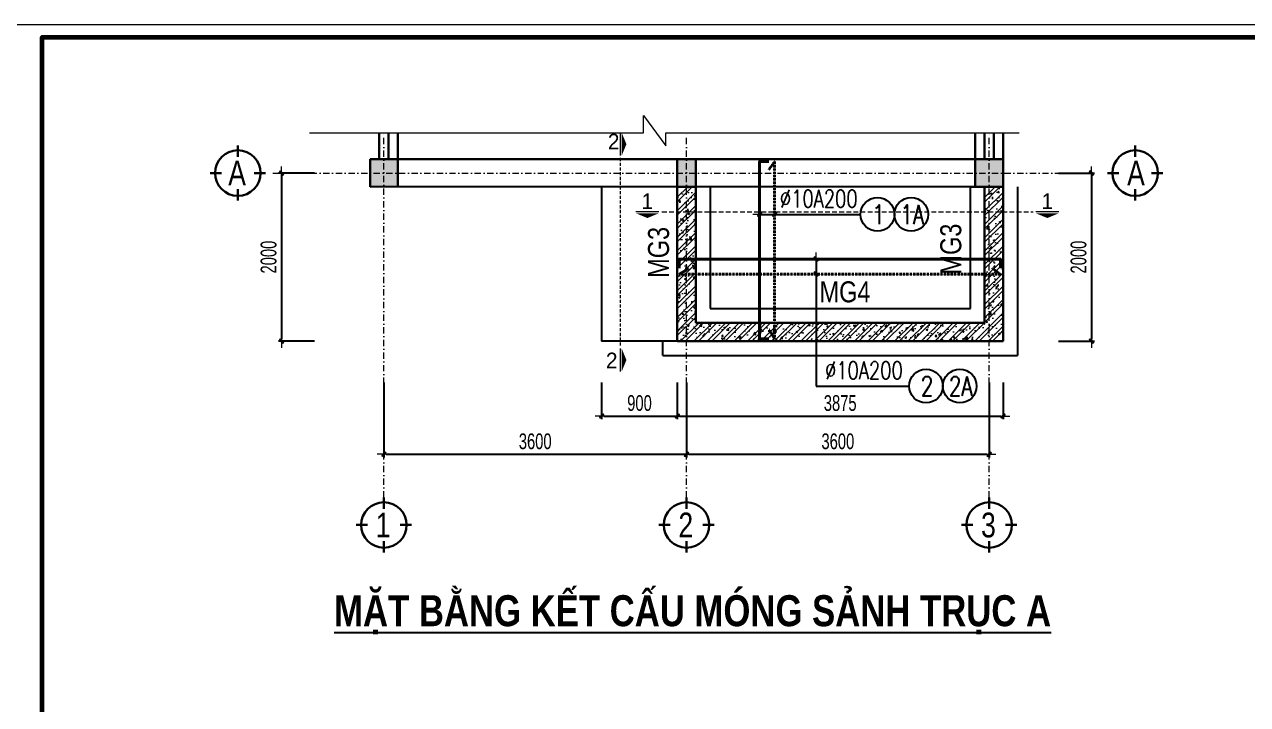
# Model space of a CAD drawing. Header units: millimetres. Extents: x -211129 to 461116, y -574633 to 115.
# Drawn here: x -140490 to -121092, y -542481 to -531691 of the extents above; entities that cross this region are included whole.
import ezdxf
from ezdxf.enums import TextEntityAlignment as Align

# ---------------------------------------------------------------- set-up
doc = ezdxf.new("R2010")
doc.units = ezdxf.units.MM
doc.header["$MEASUREMENT"] = 0
doc.header["$PDMODE"] = 32
for name, pattern in [('DASHDOT', [1, 0.5, -0.25, 0, -0.25]), ('HIDDEN', [0.375, 0.25, -0.125]), ('HIDDEN2', [0.1875, 0.125, -0.0625])]:
    doc.linetypes.add(name, pattern=pattern)
doc.layers.get('Defpoints').update_dxf_attribs({"color": 1})
for name, color, linetype, lineweight in [('Dim', 252, 'Continuous', 13), ('hatch1', 136, 'Continuous', 9), ('Khungten_LCDI', 7, 'Continuous', 5), ('LC Dim', 8, 'Continuous', 18), ('LC Hatch', 252, 'Continuous', 9), ('LC Khac', 4, 'Continuous', 9), ('LC MANH DUT', 35, 'HIDDEN', 5), ('LC Net dam 1', 30, 'Continuous', 30), ('LC Net dam2', 6, 'Continuous', 40), ('LC Net thay', 63, 'Continuous', 25), ('LC Net truc', 79, 'DASHDOT', 13), ('LC Text1', 3, 'Continuous', 20), ('LC Text2', 7, 'Continuous', 25)]:
    doc.layers.add(name, color=color, linetype=linetype, lineweight=lineweight)
doc.styles.add('1', font='vnsimli.shx', dxfattribs={"width": 0.6})
doc.styles.add('EG 1', font='VHAVANB.TTF')
doc.styles.add('HOATBIF', font='hoatbif.shx', dxfattribs={"width": 0.7})
doc.styles.add('Khungten', font='VHAVAN.TTF', dxfattribs={"width": 0.9, "height": 5000})
doc.styles.add('LC 1', font='VHAVANB.TTF')
doc.styles.add('LC 3', font='vnsimli.shx', dxfattribs={"width": 0.75})
doc.styles.add('LC3', font='VHARIALB.TTF', dxfattribs={"width": 0.8})
doc.styles.add('T2', font='VHARIAL.TTF', dxfattribs={"width": 0.8})
doc.styles.add('Tahoma', font='tahoma.ttf')
doc.styles.add('Title', font='VHBLACK.TTF', dxfattribs={"width": 0.8})
doc.dimstyles.new('1-100$7', dxfattribs={"dimtxt": 230, "dimasz": 300, "dimexe": 50, "dimexo": 300, "dimgap": 80, "dimtad": 1, "dimdec": 3, "dimzin": 12, "dimdsep": 46, "dimtxsty": '1', "dimblk1": 'ARCHTICK', "dimblk2": 'ARCHTICK', "dimsah": 1, "dimcen": 0.09, "dimdle": 160, "dimclrd": 6, "dimclre": 6, "dimclrt": 2, "dimadec": 3, "dimazin": 3, "dimtfac": 1, "dimtdec": 3, "dimtix": 1, "dimtmove": 2, "dimatfit": 3, "dimldrblk": 'DOTSMALL', "dimfxl": 1, "dimtolj": 1, "dimtzin": 15, "dimarcsym": 0})
doc.dimstyles.new('1-110', dxfattribs={"dimscale": 110, "dimtxt": 2.5, "dimasz": 0.35, "dimexe": 0.5, "dimexo": 1, "dimgap": 0.8, "dimtad": 1, "dimdec": 0, "dimzin": 0, "dimdsep": 46, "dimtxsty": 'HOATBIF', "dimblk1": 'DOT', "dimblk2": 'DOT', "dimsah": 1, "dimcen": -1, "dimdle": 1, "dimclrd": 256, "dimclre": 256, "dimclrt": 4, "dimadec": 3, "dimazin": 2, "dimtfac": 0.333333, "dimtdec": 0, "dimtix": 1, "dimtmove": 2, "dimatfit": 3, "dimldrblk": 'DOT', "dimfxl": 1, "dimtvp": 0.833333, "dimtolj": 1, "dimtzin": 0, "dimarcsym": 0})

# ---------------------------------------------------------------- blocks, each defined once
blk = doc.blocks.new('lcdi fix')
at = {"layer": 'Defpoints', "lineweight": 0}
blk.add_lwpolyline([(-1200, -14850), (-1200, 14850), (40800, 14850), (40800, -14850)], close=True, dxfattribs=at)
at = {"layer": 'Khungten_LCDI', "color": 5, "lineweight": 60}
blk.add_lwpolyline([(0, -14650), (0, 14650), (40600, 14650), (40600, -14650)], close=True, dxfattribs=at)
at = {"color": 7, "style": 'Khungten', "width": 0.8}
for tag, p in [('REVISION', (39499, -10746)), ('NGAYHT', (39546, -11609))]:
    blk.add_attdef(tag, text='', height=200, dxfattribs=at).set_placement(p, align=Align.CENTER)
at = {"layer": 'LC Text1', "color": 3, "style": 'LC 1', "width": 1.834006}
for tag, p, p2 in [('TENBANVE1', (36913, -8886), (40339, -8886)), ('TENBANVE2', (36913, -9562), (40339, -9562))]:
    blk.add_attdef(tag, text='', height=250, dxfattribs=at).set_placement(p, p2, align=Align.FIT)
at = {"layer": 'LC Text1', "style": 'Title', "width": 0.7}
blk.add_attdef('SOBANVE', text='', height=250, dxfattribs=at).set_placement((39562, -13896), align=Align.CENTER)
blk = doc.blocks.new('DOT')
at = {"layer": 'LC Dim'}
blk.add_line((-3, 0), (3, 0), dxfattribs=at)
at = {"layer": 'LC Dim', "color": 4}
blk.add_line((-1, -1), (1, 1), dxfattribs=at)
blk.add_lwpolyline([(0.5, 1), (-1, -0.5), (-0.5, -1), (1, 0.5)], close=True, dxfattribs=at)
blk = doc.blocks.new('*D1219')
at = {"layer": 'Defpoints', "color": 0, "ltscale": 2, "transparency": 16777216}
for p in [(-135789, -534049), (-136413, -536715), (-135789, -536715)]:
    blk.add_point(p, dxfattribs=at)
at = {"layer": 'LC Dim', "lineweight": -2, "ltscale": 2, "transparency": 16777216}
for p, q in [((-135889, -534049), (-136463, -534049)), ((-136413, -534084), (-136413, -536680)), ((-135889, -536715), (-136463, -536715))]:
    blk.add_line(p, q, dxfattribs=at)
at = {"layer": 'LC Dim', "lineweight": -2, "ltscale": 2, "transparency": 16777216, "xscale": 35, "yscale": 35, "zscale": 35}
for p, rotation in [((-136413, -534049), 90), ((-136413, -536715), 270)]:
    blk.add_blockref('DOT', p, dxfattribs=dict(at, rotation=rotation))
at = {"layer": 'LC Dim', "color": 4, "ltscale": 2, "transparency": 16777216, "insert": (-136618, -535382), "char_height": 250, "attachment_point": 5, "rotation": 90, "style": 'HOATBIF'}
blk.add_mtext('\\A1;2000', dxfattribs=at)
blk = doc.blocks.new('_Dot')
at = {"color": 0, "linetype": 'ByBlock', "lineweight": -2}
blk.add_line((-0.5, 0), (-1, 0), dxfattribs=at)
at = {"color": 0, "linetype": 'ByBlock', "const_width": 0.5}
blk.add_lwpolyline([(-0.25, 0, 1), (0.25, 0, 1)], format="xyb", close=True, dxfattribs=at)
blk = doc.blocks.new('KyHieu TrucDinhVi')
at = {"color": 7, "lineweight": 30}
for p, q in [((0, 2.36), (0, 4)), ((-2.36, 0), (-4, 0)), ((2.36, 0), (4, 0)), ((0, -2.36), (0, -4))]:
    blk.add_line(p, q, dxfattribs=at)
blk.add_circle((0, 0), 3.3, dxfattribs=at)
at = {"ltscale": 20, "style": 'Tahoma'}
blk.add_attdef('AA', text='', height=3, dxfattribs=at).set_placement((0, 0), align=Align.MIDDLE_CENTER)
blk = doc.blocks.new('*D1220')
at = {"layer": 'Defpoints', "color": 0, "ltscale": 2, "transparency": 16777216}
for p in [(-124190, -534049), (-124190, -536715), (-123567, -536715)]:
    blk.add_point(p, dxfattribs=at)
at = {"layer": 'LC Dim', "lineweight": -2, "ltscale": 2, "transparency": 16777216}
for p, q in [((-124090, -534049), (-123517, -534049)), ((-123567, -534084), (-123567, -536680)), ((-124090, -536715), (-123517, -536715))]:
    blk.add_line(p, q, dxfattribs=at)
at = {"layer": 'LC Dim', "lineweight": -2, "ltscale": 2, "transparency": 16777216, "xscale": 35, "yscale": 35, "zscale": 35}
for p, rotation in [((-123567, -534049), 90), ((-123567, -536715), 270)]:
    blk.add_blockref('DOT', p, dxfattribs=dict(at, rotation=rotation))
at = {"layer": 'LC Dim', "color": 4, "ltscale": 2, "transparency": 16777216, "insert": (-123772, -535382), "char_height": 250, "attachment_point": 5, "rotation": 90, "style": 'HOATBIF'}
blk.add_mtext('\\A1;2000', dxfattribs=at)
blk = doc.blocks.new('*D1221')
at = {"layer": 'Defpoints', "color": 0, "ltscale": 2, "transparency": 16777216}
for p in [(-131336, -537274), (-130136, -537274), (-130136, -537904)]:
    blk.add_point(p, dxfattribs=at)
at = {"layer": 'LC Dim', "lineweight": -2, "ltscale": 2, "transparency": 16777216}
for p, q in [((-131336, -537374), (-131336, -537954)), ((-130136, -537374), (-130136, -537954)), ((-131301, -537904), (-130171, -537904))]:
    blk.add_line(p, q, dxfattribs=at)
at = {"layer": 'LC Dim', "lineweight": -2, "ltscale": 2, "transparency": 16777216, "xscale": 35, "yscale": 35, "zscale": 35, "rotation": 180}
blk.add_blockref('DOT', (-131336, -537904), dxfattribs=at)
at = {"layer": 'LC Dim', "lineweight": -2, "ltscale": 2, "transparency": 16777216, "xscale": 35, "yscale": 35, "zscale": 35}
blk.add_blockref('DOT', (-130136, -537904), dxfattribs=at)
at = {"layer": 'LC Dim', "color": 4, "ltscale": 2, "transparency": 16777216, "insert": (-130736, -537699), "char_height": 250, "attachment_point": 5, "style": 'HOATBIF'}
blk.add_mtext('\\A1;900', dxfattribs=at)
blk = doc.blocks.new('*D1222')
at = {"layer": 'Defpoints', "color": 0, "ltscale": 2, "transparency": 16777216}
for p in [(-130136, -537274), (-124970, -537274), (-124970, -537904)]:
    blk.add_point(p, dxfattribs=at)
at = {"layer": 'LC Dim', "lineweight": -2, "ltscale": 2, "transparency": 16777216}
for p, q in [((-130136, -537374), (-130136, -537954)), ((-124970, -537374), (-124970, -537954)), ((-130101, -537904), (-125005, -537904))]:
    blk.add_line(p, q, dxfattribs=at)
at = {"layer": 'LC Dim', "lineweight": -2, "ltscale": 2, "transparency": 16777216, "xscale": 35, "yscale": 35, "zscale": 35, "rotation": 180}
blk.add_blockref('DOT', (-130136, -537904), dxfattribs=at)
at = {"layer": 'LC Dim', "lineweight": -2, "ltscale": 2, "transparency": 16777216, "xscale": 35, "yscale": 35, "zscale": 35}
blk.add_blockref('DOT', (-124970, -537904), dxfattribs=at)
at = {"layer": 'LC Dim', "color": 4, "ltscale": 2, "transparency": 16777216, "insert": (-127553, -537699), "char_height": 250, "attachment_point": 5, "style": 'HOATBIF'}
blk.add_mtext('\\A1;3875', dxfattribs=at)
blk = doc.blocks.new('*D1223')
at = {"layer": 'Defpoints', "color": 0, "ltscale": 2, "transparency": 16777216}
for p in [(-134790, -537274), (-129990, -537274), (-129990, -538511)]:
    blk.add_point(p, dxfattribs=at)
at = {"layer": 'LC Dim', "lineweight": -2, "ltscale": 2, "transparency": 16777216}
for p, q in [((-134790, -537374), (-134790, -538561)), ((-129990, -537374), (-129990, -538561)), ((-134755, -538511), (-130025, -538511))]:
    blk.add_line(p, q, dxfattribs=at)
at = {"layer": 'LC Dim', "lineweight": -2, "ltscale": 2, "transparency": 16777216, "xscale": 35, "yscale": 35, "zscale": 35, "rotation": 180}
blk.add_blockref('DOT', (-134790, -538511), dxfattribs=at)
at = {"layer": 'LC Dim', "lineweight": -2, "ltscale": 2, "transparency": 16777216, "xscale": 35, "yscale": 35, "zscale": 35}
blk.add_blockref('DOT', (-129990, -538511), dxfattribs=at)
at = {"layer": 'LC Dim', "color": 4, "ltscale": 2, "transparency": 16777216, "insert": (-132390, -538306), "char_height": 250, "attachment_point": 5, "style": 'HOATBIF'}
blk.add_mtext('\\A1;3600', dxfattribs=at)
blk = doc.blocks.new('*D1224')
at = {"layer": 'Defpoints', "color": 0, "ltscale": 2, "transparency": 16777216}
for p in [(-129990, -537274), (-125190, -537274), (-125190, -538511)]:
    blk.add_point(p, dxfattribs=at)
at = {"layer": 'LC Dim', "lineweight": -2, "ltscale": 2, "transparency": 16777216}
for p, q in [((-129990, -537374), (-129990, -538561)), ((-125190, -537374), (-125190, -538561)), ((-129955, -538511), (-125225, -538511))]:
    blk.add_line(p, q, dxfattribs=at)
at = {"layer": 'LC Dim', "lineweight": -2, "ltscale": 2, "transparency": 16777216, "xscale": 35, "yscale": 35, "zscale": 35, "rotation": 180}
blk.add_blockref('DOT', (-129990, -538511), dxfattribs=at)
at = {"layer": 'LC Dim', "lineweight": -2, "ltscale": 2, "transparency": 16777216, "xscale": 35, "yscale": 35, "zscale": 35}
blk.add_blockref('DOT', (-125190, -538511), dxfattribs=at)
at = {"layer": 'LC Dim', "color": 4, "ltscale": 2, "transparency": 16777216, "insert": (-127590, -538306), "char_height": 250, "attachment_point": 5, "style": 'HOATBIF'}
blk.add_mtext('\\A1;3600', dxfattribs=at)
blk = doc.blocks.new('TIEUDE1')
at = {"layer": 'LC Text2', "color": 7, "style": 'LC 1'}
blk.add_attdef('TIªU§Ò', text='', height=5, dxfattribs=at).set_placement((0, 0), align=Align.BOTTOM_CENTER)
blk.add_attdef('TL', text='', height=3, dxfattribs=at).set_placement((0, -2), align=Align.TOP_CENTER)

msp = doc.modelspace()

# ---------------------------------------------------------------- hatches: boundary and pattern name
at = {"layer": 'LC Hatch', "ltscale": 250}
h = msp.add_hatch(dxfattribs=at)
h.set_pattern_fill('BTCT', color=256, scale=40)
h.set_pattern_definition([(50, (-370660.36, -81025.82), (286.90407, -25.10085), [30, -330]), (355, (-370660.36, -81025.82), (-55.50053, 300.87685), [24, -264]), (100.4514, (-370636.45, -81027.92), (231.40375, 275.77582), [25.49608, -280.45684]), (46.1842, (-370660.36, -80945.82), (426.89642, -66.2076), [45, -495]), (96.6356, (-370624.8, -80951.34), (373.86508, 389.64715), [38.2441, -420.6852]), (351.1842, (-370660.36, -80945.82), (373.86478, 389.64744), [36, -396]), (21, (-370620.36, -80965.82), (238.76282, -161.04756), [30, -330]), (326, (-370620.36, -80965.82), (97.32613, 290.06002), [24, -264]), (71.4514, (-370600.46, -80979.24), (336.08905, 129.0122), [25.49608, -280.45684]), (37.5, (-370660.36, -81025.82), (4.863942, 133.157542), [0, -260.8, 0, -268, 0, -265]), (7.5, (-370660.36, -81025.82), (105.227815, 157.764685), [0, -152.8, 0, -254.8, 0, -101]), (327.5, (-370749.56, -81025.82), (213.528974, -9.021949), [0, -100, 0, -312, 0, -414]), (317.5, (-370789.56, -81025.82), (233.27447, 40.04199), [0, -130, 0, -207.2, 0, -294]), (45, (-370660.36, -81025.82), (-106.066017, 106.066017), []), (45, (-370589.65, -81025.82), (-106.066017, 106.066017), [])])
h.paths.add_polyline_path([(-134569.7, -533828.7), (-135009.7, -533828.7), (-135009.7, -534268.9), (-134569.7, -534268.7)])
h.paths.add_polyline_path([(-129844.4, -533828.7), (-130137.7, -533828.7), (-130137.7, -534266.3), (-129844.4, -534266.1)])
h.paths.add_polyline_path([(-124969.7, -533828.7), (-125409.7, -533828.7), (-125409.7, -534268.7), (-124969.7, -534268.7)])
h = msp.add_hatch(dxfattribs=at)
h.set_pattern_fill('BTCT', color=256, scale=40)
h.set_pattern_definition([(50, (-45983.58, -17319.3), (286.90407, -25.10085), [30, -330]), (355, (-45983.58, -17319.3), (-55.50053, 300.87685), [24, -264]), (100.4514, (-45959.67, -17321.38), (231.40375, 275.77582), [25.49608, -280.45684]), (46.1842, (-45983.58, -17239.3), (426.89642, -66.2076), [45, -495]), (96.6356, (-45948, -17244.8), (373.86508, 389.64715), [38.2441, -420.6852]), (351.1842, (-45983.58, -17239.3), (373.86478, 389.64744), [36, -396]), (21, (-45943.58, -17259.3), (238.76282, -161.04756), [30, -330]), (326, (-45943.58, -17259.3), (97.32613, 290.06002), [24, -264]), (71.4514, (-45923.68, -17272.7), (336.08905, 129.0122), [25.49608, -280.45684]), (37.5, (-45983.58, -17319.29), (4.863942, 133.157542), [0, -260.8, 0, -268, 0, -265]), (7.5, (-45983.58, -17319.29), (105.227815, 157.764685), [0, -152.8, 0, -254.8, 0, -101]), (327.5, (-46072.78, -17319.29), (213.528974, -9.021949), [0, -100, 0, -312, 0, -414]), (317.5, (-46112.78, -17319.3), (233.27447, 40.04199), [0, -130, 0, -207.2, 0, -294]), (45, (-45983.58, -17319.29), (-106.066017, 106.066017), []), (45, (-45912.87, -17319.29), (-106.066017, 106.066017), [])])
h.paths.add_polyline_path([(-130136.4, -536715.3), (-124969.7, -536715.3), (-124968.4, -536715.3), (-124969.7, -534268.7), (-125261.8, -534268.7), (-125261.8, -536422.3), (-129843.2, -536422.3), (-129844.4, -534268.7), (-130136.4, -534268.7)])

# ---------------------------------------------------------------- linework, layer by layer
at = {"layer": 'hatch1'}
msp.add_lwpolyline([(-135968.3, -533412.9), (-130670.8, -533412.9), (-130670.8, -533134.7), (-130319.5, -533614.7), (-130319.5, -533412.9), (-124714.9, -533412.9)], dxfattribs=at)
at = {"layer": 'LC Khac', "color": 1, "ltscale": 2}
for p, q in [((-131043.5, -533408.6), (-131043.5, -533772.7)), ((-130429, -534661.7), (-130793.1, -534661.7)), ((-124086, -534661.7), (-124450.1, -534661.7)), ((-131043.5, -536832.7), (-131043.5, -537196.8))]:
    msp.add_line(p, q, dxfattribs=at)
for points in [[(-130943, -533590.7, 0, 353.6, 0), (-131016.1, -533590.7, 206.3, 206.3, 0)], [(-130611.1, -534762.2, 0, 353.6, 0), (-130611.1, -534689.1, 206.3, 206.3, 0)], [(-124268, -534762.2, 0, 353.6, 0), (-124268, -534689.1, 206.3, 206.3, 0)], [(-130943, -537014.8, 0, 353.6, 0), (-131016.1, -537014.8, 206.3, 206.3, 0)]]:
    msp.add_lwpolyline(points, format="xyseb", dxfattribs=at)
at = {"layer": 'LC MANH DUT', "ltscale": 200}
msp.add_line((-131043.5, -533809.3), (-131043.5, -536799.8), dxfattribs=at)
at = {"layer": 'LC MANH DUT', "ltscale": 300}
msp.add_line((-130379.3, -534661.7), (-124489.7, -534661.7), dxfattribs=at)
at = {"layer": 'LC Net dam 1', "ltscale": 500}
for p, q in [((-134863.1, -533828.7), (-134863.1, -533412.9)), ((-134716.4, -533828.7), (-134716.4, -533412.9)), ((-134569.7, -534268.7), (-134569.7, -533412.9)), ((-125409.7, -534268.7), (-125409.7, -533412.9)), ((-125263.1, -533828.7), (-125263.1, -533412.9)), ((-125116.4, -533828.7), (-125116.4, -533412.9)), ((-124969.7, -534268.7), (-124969.7, -533412.9)), ((-135009.7, -533828.7), (-134569.7, -533828.7)), ((-135009.7, -534268.9), (-135009.7, -533828.7)), ((-134569.7, -533828.7), (-125409.7, -533828.7)), ((-134569.7, -533828.7), (-134569.7, -534268.7)), ((-130137.7, -533828.6), (-129844.4, -533828.6)), ((-135009.7, -534268.9), (-125409.7, -534263.7)), ((-130136.4, -536715.3), (-130136.4, -534268.7)), ((-129844.4, -534268.7), (-129843.2, -536422.3)), ((-125261.8, -536422.3), (-125261.8, -534268.7)), ((-124969.7, -534268.7), (-124968.4, -536715.3)), ((-129843.2, -536422.3), (-125261.8, -536422.3)), ((-129843.1, -536715.3), (-130136.4, -536715.3)), ((-130136.4, -536715.3), (-124969.7, -536715.3)), ((-124968.4, -536715.3), (-125261.8, -536715.3))]:
    msp.add_line(p, q, dxfattribs=at)
at = {"layer": 'LC Net dam 1', "ltscale": 2}
msp.add_line((-134569.7, -534268.7), (-134569.7, -533828.7), dxfattribs=at)
at = {"layer": 'LC Net dam 1', "ltscale": 500}
for points in [[(-130137.7, -533828.6), (-129844.4, -533828.6), (-129844.4, -534268.7), (-130137.7, -534268.7)], [(-125409.7, -533828.7), (-124969.7, -533828.7), (-124969.7, -534268.7), (-125409.7, -534268.7)]]:
    msp.add_lwpolyline(points, close=True, dxfattribs=at)
at = {"layer": 'LC Net dam2'}
for points in [[(-128684.5, -536681.2), (-128831, -536681.2), (-128831, -533865.1), (-128684.5, -533865.1)], [(-130105.8, -535559.6), (-130105.8, -535413.2), (-125012.6, -535413.2), (-125012.6, -535559.6)]]:
    msp.add_lwpolyline(points, dxfattribs=at)
at = {"layer": 'LC Net dam2', "linetype": 'HIDDEN2', "ltscale": 2}
for points in [[(-128678, -536536.1), (-128592.4, -536681.2), (-128592.4, -533865.1), (-128680.7, -533991.2)], [(-129960.7, -535566.1), (-130105.8, -535651.7), (-125012.6, -535651.7), (-125138.8, -535563.4)]]:
    msp.add_lwpolyline(points, dxfattribs=at)
at = {"layer": 'LC Net thay', "ltscale": 2}
for p, q in [((-131336.4, -534268.7), (-131336.4, -536715.3)), ((-129617.4, -534268.6), (-129616.4, -536195.3)), ((-125488.8, -536195.3), (-125488.8, -534268.7)), ((-125488.8, -534268.7), (-125409.7, -534268.7)), ((-124742.7, -534268.6), (-124741.3, -536942.3)), ((-129616.4, -536195.3), (-125488.8, -536195.3)), ((-130136.4, -536715.3), (-131336.4, -536715.3)), ((-130363.4, -536942.3), (-130363.4, -536715.3)), ((-130363.4, -536942.3), (-124741.3, -536942.3))]:
    msp.add_line(p, q, dxfattribs=at)
at = {"layer": 'LC Net truc', "ltscale": 200}
for p, q in [((-134789.7, -539194.9), (-134789.7, -533412.9)), ((-129989.7, -539194.9), (-129989.7, -533412.9)), ((-125189.7, -539194.9), (-125189.7, -533412.9)), ((-136552.9, -534048.7), (-123994.2, -534048.7))]:
    msp.add_line(p, q, dxfattribs=at)
at = {"layer": 'LC Net truc', "ltscale": 250}
msp.add_lwpolyline([(-125409.7, -533828.7), (-124969.7, -533828.7), (-124969.7, -534263.4), (-125409.7, -534263.4)], close=True, dxfattribs=at)
at = {"layer": 'LC Text2', "ltscale": 100}
for centre in [(-126961.4, -534704.7), (-126426.3, -534704.7), (-126191.1, -537428.4), (-125656.1, -537428.4)]:
    msp.add_circle(centre, 267.5, dxfattribs=at)

# ---------------------------------------------------------------- block references
at = {"layer": 'LC Net thay'}
msp.add_blockref('lcdi fix', (-140209.4, -546541.2), dxfattribs=at)
at = {"layer": 'LC Text1'}
ref = msp.add_blockref('KyHieu TrucDinhVi', (-137106, -534048.7), dxfattribs=dict(at, xscale=109.33333306, yscale=109.33333306, zscale=109.33333306))
ref.add_attrib('AA', 'a', dxfattribs={"layer": '0', "ltscale": 20, "height": 393.6, "style": 'EG 1', "width": 0.8}).set_placement((-137117.9, -534048.7), align=Align.MIDDLE_CENTER)
ref = msp.add_blockref('KyHieu TrucDinhVi', (-122873.5, -534048.7), dxfattribs=dict(at, xscale=-109.33333306, yscale=109.33333306, zscale=109.33333306))
ref.add_attrib('AA', 'a', dxfattribs={"layer": '0', "ltscale": 20, "height": 393.6, "style": 'EG 1', "width": 0.8}).set_placement((-122861.4, -534048.7), align=Align.MIDDLE_CENTER)
ref = msp.add_blockref('KyHieu TrucDinhVi', (-134789.7, -539632.2), dxfattribs=dict(at, xscale=109.33333306, yscale=109.33333306, zscale=109.33333306))
ref.add_attrib('AA', '1', dxfattribs={"layer": '0', "ltscale": 20, "height": 393.6, "style": 'EG 1', "width": 0.8}).set_placement((-134801.6, -539632.2), align=Align.MIDDLE_CENTER)
ref = msp.add_blockref('KyHieu TrucDinhVi', (-129989.7, -539632.2), dxfattribs=dict(at, xscale=109.33333306, yscale=109.33333306, zscale=109.33333306))
ref.add_attrib('AA', '2', dxfattribs={"layer": '0', "ltscale": 20, "height": 393.6, "style": 'EG 1', "width": 0.8}).set_placement((-130001.6, -539632.2), align=Align.MIDDLE_CENTER)
ref = msp.add_blockref('KyHieu TrucDinhVi', (-125189.7, -539632.2), dxfattribs=dict(at, xscale=109.33333306, yscale=109.33333306, zscale=109.33333306))
ref.add_attrib('AA', '3', dxfattribs={"layer": '0', "ltscale": 20, "height": 393.6, "style": 'EG 1', "width": 0.8}).set_placement((-125201.6, -539632.2), align=Align.MIDDLE_CENTER)
at = {"layer": 'LC Text2'}
ref = msp.add_blockref('TIEUDE1', (-129894.1, -541386), dxfattribs=dict(at, xscale=100.0000000001919, yscale=100.0000000001919, zscale=100.0000000001919))
ref.add_attrib('TIªU§Ò', '%%UmÆt b»ng kÕt cÊu mãng s¶nh trôc a', dxfattribs={"color": 7, "height": 492.441, "style": 'LC3', "width": 0.8}).set_placement((-129894.1, -541386), align=Align.BOTTOM_CENTER)

# ---------------------------------------------------------------- texts
at = {"ltscale": 2, "style": 'LC 1'}
for tag, text, p in [('2', '', (-131145.9, -533549.4)), ('1', 'B', (-130611.1, -534495)), ('1', 'B', (-124268, -534495)), ('2', 'A', (-131176.3, -537021.5))]:
    msp.add_attdef(tag, text=text, height=247.5, dxfattribs=at).set_placement(p, align=Align.MIDDLE_CENTER)
at = {"layer": 'LC Text2', "linetype": 'ByBlock', "style": 'LC 3', "width": 0.75}
for p in [(-128509.1, -534593.8), (-127792.9, -537317.6)]:
    msp.add_text('%%C10A200', height=277.78, dxfattribs=at).set_placement(p)
at = {"layer": 'LC Text2', "ltscale": 100, "style": 'LC 3', "width": 0.75}
for s, height, p in [('1', 305.6, (-126946.3, -534704.7)), ('1A', 305.56, (-126411.2, -534704.7)), ('2', 305.6, (-126176, -537428.4)), ('2A', 305.56, (-125641, -537428.4))]:
    msp.add_text(s, height=height, dxfattribs=at).set_placement(p, align=Align.MIDDLE_CENTER)
at = {"layer": 'LC Text2', "style": 'T2', "width": 0.8}
for p in [(-130267.6, -535710.6), (-125632.5, -535658.6)]:
    msp.add_text('mg3', height=333.33, rotation=90, dxfattribs=at).set_placement(p)
msp.add_text('mg4', height=333.33, dxfattribs=at).set_placement((-127880.2, -536099.4))

# ---------------------------------------------------------------- dimensions: what is measured, and where the dimension line sits
at = {"layer": 'LC Dim', "ltscale": 2}
for base, p1, p2, picture, middle in [((-136412.9, -536715.3), (-135789, -534048.7), (-135789, -536715.3), '*D1219', (-136617.9, -535382)), ((-123566.6, -536715.3), (-124190.5, -534048.7), (-124190.5, -536715.3), '*D1220', (-123771.6, -535382))]:
    dim = msp.add_linear_dim(base=base, p1=p1, p2=p2, angle=90, dimstyle='1-110', override={"dimscale": 100, "dimlfac": 0.75}, dxfattribs=at)
    dim.commit()
    dim.dimension.update_dxf_attribs({"geometry": picture, "text_midpoint": middle})
for base, p1, p2, picture, middle in [((-129989.7, -538510.9), (-134789.7, -537274.4), (-129989.7, -537274.4), '*D1223', (-132389.7, -538305.9)), ((-130136.4, -537904), (-131336.4, -537274.4), (-130136.4, -537274.4), '*D1221', (-130736.4, -537699)), ((-124969.7, -537904), (-130136.4, -537274.4), (-124969.7, -537274.4), '*D1222', (-127553.1, -537699)), ((-125189.7, -538510.9), (-129989.7, -537274.4), (-125189.7, -537274.4), '*D1224', (-127589.7, -538305.9))]:
    dim = msp.add_linear_dim(base=base, p1=p1, p2=p2, dimstyle='1-110', override={"dimscale": 100, "dimlfac": 0.75}, dxfattribs=at)
    dim.commit()
    dim.dimension.update_dxf_attribs({"geometry": picture, "text_midpoint": middle})

# ---------------------------------------------------------------- leaders
at = {"layer": 'Dim'}
for points in [[(-128831, -534704.7), (-128497.3, -534704.7), (-127228.9, -534704.7)], [(-128592.4, -534704.7), (-128497.3, -534704.7), (-127228.9, -534704.7)], [(-127934.6, -535413.2), (-127934.6, -537428.4), (-126458.7, -537428.4)], [(-127934.6, -535651.7), (-127934.6, -537428.4), (-126458.7, -537428.4)]]:
    msp.add_leader(points, dimstyle='1-100$7', override={"dimscale": 100, "dimtxt": 2.5, "dimasz": 0.35, "dimexe": 0.5, "dimexo": 0, "dimgap": 0.8, "dimdec": 0, "dimzin": 0, "dimtxsty": 'HOATBIF', "dimcen": -1, "dimdle": 1, "dimclrd": 256, "dimclre": 256, "dimclrt": 4, "dimazin": 2, "dimtfac": 0.333333, "dimtdec": 0, "dimldrblk": 'DOT', "dimtvp": 0.833333, "dimtzin": 0}, dxfattribs=at)

doc.saveas('drawing.dxf')
